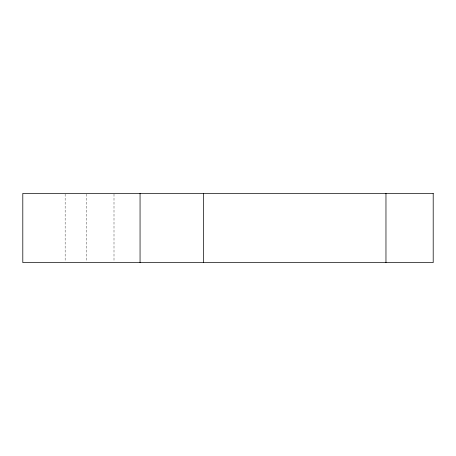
<?xml version="1.0" encoding="UTF-8"?>
<svg xmlns="http://www.w3.org/2000/svg" width="456" height="456" viewBox="0 0 456 456"><rect width="100%" height="100%" fill="white"/><g stroke="black" fill="none" stroke-linecap="round" stroke-linejoin="round"><path stroke-width="0.34" stroke-dasharray="2.28 1.71" d="M114 194.113L114 261.886M86.309 194.113L86.309 261.886M65.145 194.113L65.145 261.886"/><path stroke-width="0.68" d="M385.964 193.407L385.964 262.593M203.57 193.407L203.57 262.593M140.055 193.407L140.055 262.593M433.2 193.407L22.8 193.407L22.8 262.593L433.2 262.593L433.2 193.407"/></g></svg>
